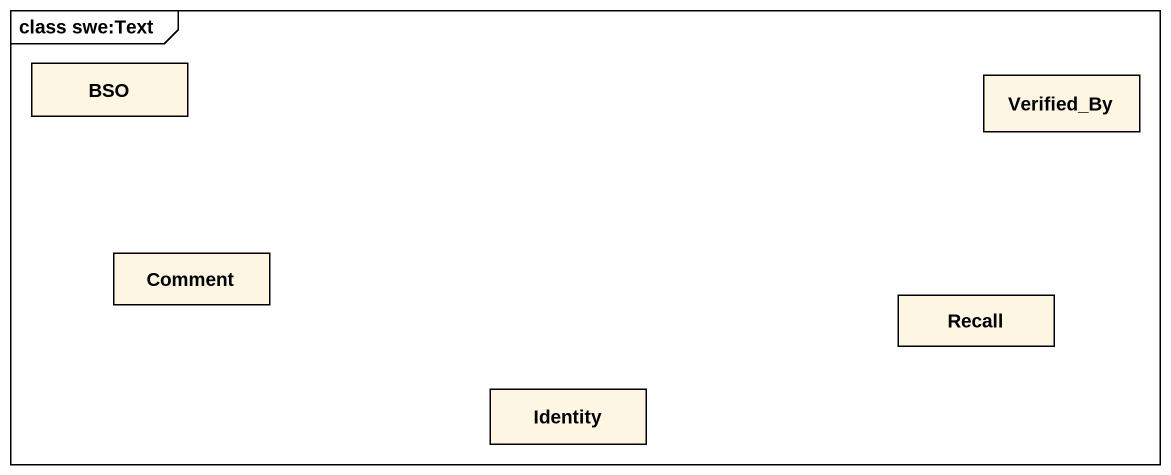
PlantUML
@startuml
mainframe class swe:Text
hide circle
hide empty members
class BSO
class Verified_By
class Comment
class Recall
class Identity
@enduml
